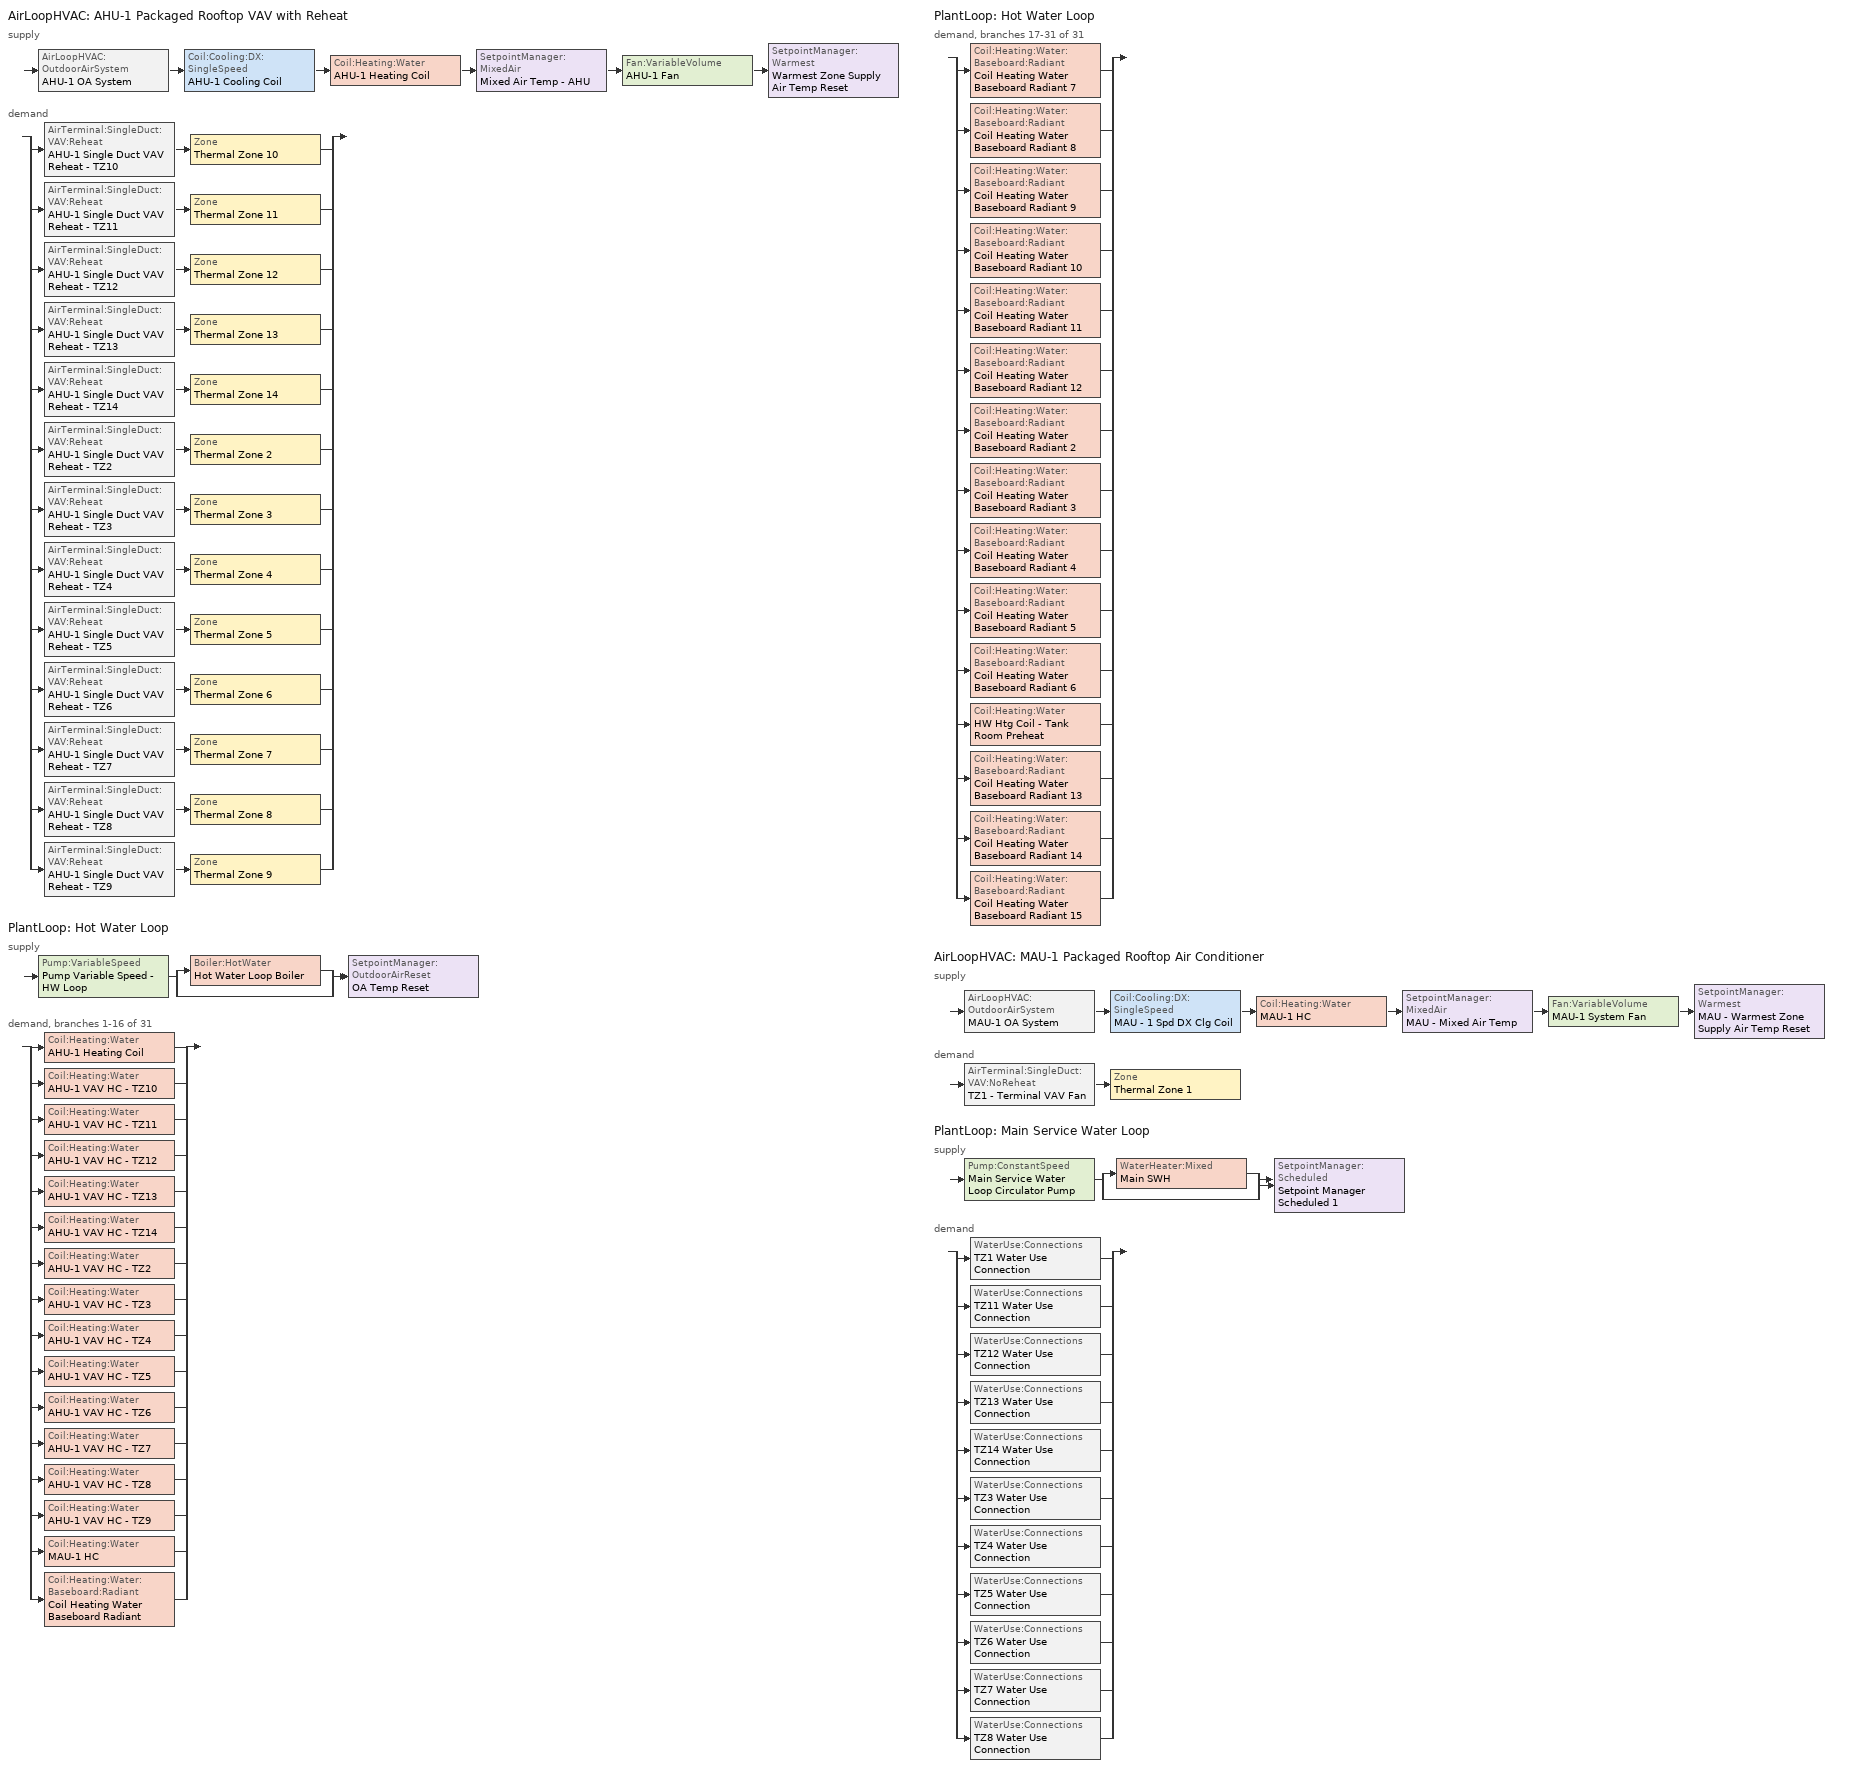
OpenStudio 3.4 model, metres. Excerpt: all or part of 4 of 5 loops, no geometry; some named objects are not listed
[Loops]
AirLoopHVAC 'AHU-1 Packaged Rooftop VAV with Reheat'
 supply: AirLoopHVAC:OutdoorAirSystem 'AHU-1 OA System' > Coil:Cooling:DX:SingleSpeed 'AHU-1 Cooling Coil' > Coil:Heating:Water 'AHU-1 Heating Coil' > SetpointManager:MixedAir 'Mixed Air Temp - AHU' > Fan:VariableVolume 'AHU-1 Fan' > SetpointManager:Warmest 'Warmest Zone Supply Air Temp Reset'
 demand: split
  | AirTerminal:SingleDuct:VAV:Reheat 'AHU-1 Single Duct VAV Reheat - TZ10' > Zone 'Thermal Zone 10'
  | AirTerminal:SingleDuct:VAV:Reheat 'AHU-1 Single Duct VAV Reheat - TZ11' > Zone 'Thermal Zone 11'
  | AirTerminal:SingleDuct:VAV:Reheat 'AHU-1 Single Duct VAV Reheat - TZ12' > Zone 'Thermal Zone 12'
  | AirTerminal:SingleDuct:VAV:Reheat 'AHU-1 Single Duct VAV Reheat - TZ13' > Zone 'Thermal Zone 13'
  | AirTerminal:SingleDuct:VAV:Reheat 'AHU-1 Single Duct VAV Reheat - TZ14' > Zone 'Thermal Zone 14'
  | AirTerminal:SingleDuct:VAV:Reheat 'AHU-1 Single Duct VAV Reheat - TZ2' > Zone 'Thermal Zone 2'
  | AirTerminal:SingleDuct:VAV:Reheat 'AHU-1 Single Duct VAV Reheat - TZ3' > Zone 'Thermal Zone 3'
  | AirTerminal:SingleDuct:VAV:Reheat 'AHU-1 Single Duct VAV Reheat - TZ4' > Zone 'Thermal Zone 4'
  | AirTerminal:SingleDuct:VAV:Reheat 'AHU-1 Single Duct VAV Reheat - TZ5' > Zone 'Thermal Zone 5'
  | AirTerminal:SingleDuct:VAV:Reheat 'AHU-1 Single Duct VAV Reheat - TZ6' > Zone 'Thermal Zone 6'
  | AirTerminal:SingleDuct:VAV:Reheat 'AHU-1 Single Duct VAV Reheat - TZ7' > Zone 'Thermal Zone 7'
  | AirTerminal:SingleDuct:VAV:Reheat 'AHU-1 Single Duct VAV Reheat - TZ8' > Zone 'Thermal Zone 8'
  | AirTerminal:SingleDuct:VAV:Reheat 'AHU-1 Single Duct VAV Reheat - TZ9' > Zone 'Thermal Zone 9'
PlantLoop 'Hot Water Loop'
 supply: Pump:VariableSpeed 'Pump Variable Speed - HW Loop' > split
  | Boiler:HotWater 'Hot Water Loop Boiler'
  | bypass
  join > SetpointManager:OutdoorAirReset 'OA Temp Reset'
 demand, branches 1-16 of 31: split
  | Coil:Heating:Water 'AHU-1 Heating Coil'
  | Coil:Heating:Water 'AHU-1 VAV HC - TZ10'
  | Coil:Heating:Water 'AHU-1 VAV HC - TZ11'
  | Coil:Heating:Water 'AHU-1 VAV HC - TZ12'
  | Coil:Heating:Water 'AHU-1 VAV HC - TZ13'
  | Coil:Heating:Water 'AHU-1 VAV HC - TZ14'
  | Coil:Heating:Water 'AHU-1 VAV HC - TZ2'
  | Coil:Heating:Water 'AHU-1 VAV HC - TZ3'
  | Coil:Heating:Water 'AHU-1 VAV HC - TZ4'
  | Coil:Heating:Water 'AHU-1 VAV HC - TZ5'
  | Coil:Heating:Water 'AHU-1 VAV HC - TZ6'
  | Coil:Heating:Water 'AHU-1 VAV HC - TZ7'
  | Coil:Heating:Water 'AHU-1 VAV HC - TZ8'
  | Coil:Heating:Water 'AHU-1 VAV HC - TZ9'
  | Coil:Heating:Water 'MAU-1 HC'
  | Coil:Heating:Water:Baseboard:Radiant 'Coil Heating Water Baseboard Radiant'
PlantLoop 'Hot Water Loop'
 demand, branches 17-31 of 31: split
  | Coil:Heating:Water:Baseboard:Radiant 'Coil Heating Water Baseboard Radiant 7'
  | Coil:Heating:Water:Baseboard:Radiant 'Coil Heating Water Baseboard Radiant 8'
  | Coil:Heating:Water:Baseboard:Radiant 'Coil Heating Water Baseboard Radiant 9'
  | Coil:Heating:Water:Baseboard:Radiant 'Coil Heating Water Baseboard Radiant 10'
  | Coil:Heating:Water:Baseboard:Radiant 'Coil Heating Water Baseboard Radiant 11'
  | Coil:Heating:Water:Baseboard:Radiant 'Coil Heating Water Baseboard Radiant 12'
  | Coil:Heating:Water:Baseboard:Radiant 'Coil Heating Water Baseboard Radiant 2'
  | Coil:Heating:Water:Baseboard:Radiant 'Coil Heating Water Baseboard Radiant 3'
  | Coil:Heating:Water:Baseboard:Radiant 'Coil Heating Water Baseboard Radiant 4'
  | Coil:Heating:Water:Baseboard:Radiant 'Coil Heating Water Baseboard Radiant 5'
  | Coil:Heating:Water:Baseboard:Radiant 'Coil Heating Water Baseboard Radiant 6'
  | Coil:Heating:Water 'HW Htg Coil - Tank Room Preheat'
  | Coil:Heating:Water:Baseboard:Radiant 'Coil Heating Water Baseboard Radiant 13'
  | Coil:Heating:Water:Baseboard:Radiant 'Coil Heating Water Baseboard Radiant 14'
  | Coil:Heating:Water:Baseboard:Radiant 'Coil Heating Water Baseboard Radiant 15'
AirLoopHVAC 'MAU-1 Packaged Rooftop Air Conditioner'
 supply: AirLoopHVAC:OutdoorAirSystem 'MAU-1 OA System' > Coil:Cooling:DX:SingleSpeed 'MAU - 1 Spd DX Clg Coil' > Coil:Heating:Water 'MAU-1 HC' > SetpointManager:MixedAir 'MAU - Mixed Air Temp' > Fan:VariableVolume 'MAU-1 System Fan' > SetpointManager:Warmest 'MAU - Warmest Zone Supply Air Temp Reset'
 demand: AirTerminal:SingleDuct:VAV:NoReheat 'TZ1 - Terminal VAV Fan' > Zone 'Thermal Zone 1'
PlantLoop 'Main Service Water Loop'
 supply: Pump:ConstantSpeed 'Main Service Water Loop Circulator Pump' > split
  | WaterHeater:Mixed 'Main SWH'
  | bypass
  join > SetpointManager:Scheduled 'Setpoint Manager Scheduled 1'
 demand: split
  | WaterUse:Connections 'TZ1 Water Use Connection'
  | WaterUse:Connections 'TZ11 Water Use Connection'
  | WaterUse:Connections 'TZ12 Water Use Connection'
  | WaterUse:Connections 'TZ13 Water Use Connection'
  | WaterUse:Connections 'TZ14 Water Use Connection'
  | WaterUse:Connections 'TZ3 Water Use Connection'
  | WaterUse:Connections 'TZ4 Water Use Connection'
  | WaterUse:Connections 'TZ5 Water Use Connection'
  | WaterUse:Connections 'TZ6 Water Use Connection'
  | WaterUse:Connections 'TZ7 Water Use Connection'
  | WaterUse:Connections 'TZ8 Water Use Connection'
[SizingPeriod:DesignDay] Daily Dry-Bulb Temperature Range {deltaC}=7.1; Barometric Pressure {Pa}=100952; Wind Speed {m/s}=5; Wind Direction {deg}=150; Rain Indicator=No; Snow Indicator=No; Day of Month=21; Month=7; Day Type=SummerDesignDay; Daylight Saving Time Indicator=No; Dry-Bulb Temperature Range Modifier Type=DefaultMultipliers; Solar Model Indicator=ASHRAETau; ASHRAE Clear Sky Optical Depth for Beam Irradiance=0.358; ASHRAE Clear Sky Optical Depth for Diffuse Irradiance=2.374
Name | Maximum Dry-Bulb Temperature {C} | Humidity Condition Type | Wetbulb or DewPoint at Maximum Dry-Bulb {C}
5 - Cambridge Bay AP Ann Clg 1% Condns WB=>MDB | 15 | Wetbulb | 11.9
6 - Cambridge Bay AP Ann Clg 2% Condns DP=>MDB | 12.3 | Dewpoint | 8.7
[Sizing:Zone] Zone Cooling Design Supply Air Temperature Input Method=TemperatureDifference; Zone Cooling Design Supply Air Temperature {C}=13; Zone Cooling Design Supply Air Temperature Difference {deltaC}=11; Zone Heating Design Supply Air Temperature Input Method=TemperatureDifference; Zone Heating Design Supply Air Temperature {C}=43; Zone Heating Design Supply Air Temperature Difference {deltaC}=21; Zone Cooling Design Supply Air Humidity Ratio {kg-H2O/kg-air}=0.0085; Zone Heating Design Supply Air Humidity Ratio {kg-H2O/kg-air}=0.008; Cooling Design Air Flow Method=DesignDay; Heating Design Air Flow Method=DesignDay; Account for Dedicated Outdoor Air System=Yes; Dedicated Outdoor Air System Control Strategy=ColdSupplyAir; Dedicated Outdoor Air Low Setpoint Temperature for Design {C}=autosize; Dedicated Outdoor Air High Setpoint Temperature for Design {C}=autosize
Name | Zone Heating Sizing Factor | Cooling Minimum Air Flow per Zone Floor Area {m3/s-m2} | Heating Maximum Air Flow per Zone Floor Area {m3/s-m2} | Heating Maximum Air Flow {m3/s} | Cooling Minimum Air Flow {m3/s} | Cooling Design Air Flow Rate {m3/s}
Thermal Zone 1
Thermal Zone 2; Thermal Zone 3; Thermal Zone 4; Thermal Zone 6; Thermal Zone 7; Thermal Zone 8; Thermal Zone 9; Thermal Zone 11; Thermal Zone 12; Thermal Zone 13; Thermal Zone 14 | 0 | 0.000762 | 0.002032 | 0.141576
Thermal Zone 5 | 0 | 0.000762 | 0.002032 | 0.141576 | 0
Thermal Zone 10 | 0 | 0.000762 | 0.002032 | 0.141576 |  | 0
[Zone equipment]
Thermal Zone 1: TZ1 - Terminal VAV Fan, Zone HVAC Baseboard Rad Conv Water - TZ1
Thermal Zone 2: AHU-1 Single Duct VAV Reheat - TZ2, Zone HVAC Baseboard Rad Conv Water - TZ 2
Thermal Zone 3: AHU-1 Single Duct VAV Reheat - TZ3, Zone HVAC Baseboard Rad Conv Water - TZ3
Thermal Zone 4: AHU-1 Single Duct VAV Reheat - TZ4, Zone HVAC Baseboard Rad Conv Water - TZ4
Thermal Zone 5: AHU-1 Single Duct VAV Reheat - TZ5, Zone HVAC Baseboard Rad Conv Water TZ5
Thermal Zone 6: AHU-1 Single Duct VAV Reheat - TZ6, Zone HVAC Baseboard Rad Conv Water -  TZ6
Thermal Zone 7: AHU-1 Single Duct VAV Reheat - TZ7, Zone HVAC Baseboard Rad Conv Water TZ7
Thermal Zone 8: AHU-1 Single Duct VAV Reheat - TZ8, Zone HVAC Baseboard Rad Conv Water - TZ8
Thermal Zone 9: AHU-1 Single Duct VAV Reheat - TZ9, Zone HVAC Baseboard Rad Conv Water - TZ9
Thermal Zone 10: AHU-1 Single Duct VAV Reheat - TZ10, Zone HVAC Baseboard Rad Conv Water - TZ10
Thermal Zone 11: AHU-1 Single Duct VAV Reheat - TZ11, Zone HVAC Baseboard Rad Conv Water - TZ11
Thermal Zone 12: AHU-1 Single Duct VAV Reheat - TZ12, Zone HVAC Baseboard Rad Conv Water - TZ12
Thermal Zone 13: AHU-1 Single Duct VAV Reheat - TZ13, Zone HVAC Baseboard Rad Conv Water - TZ13
Thermal Zone 14: AHU-1 Single Duct VAV Reheat - TZ14, Zone HVAC Baseboard Rad Conv Water - TZ14
[AirLoopHVAC] Design Return Air Flow Fraction of Supply Air Flow=1
Name | Availability Schedule | Design Supply Air Flow Rate {m3/s}
AHU-1 Packaged Rooftop VAV with Reheat | 1 - Blended Schedule - Fans | autosize
MAU-1 Packaged Rooftop Air Conditioner | MUA Fan Schedule | 5.553
[Sizing:System] Preheat Design Temperature {C}=7; Preheat Design Humidity Ratio {kg-H2O/kg-Air}=0.008; Precool Design Temperature {C}=12.8; Precool Design Humidity Ratio {kg-H2O/kg-Air}=0.008; Central Cooling Design Supply Air Temperature {C}=12.8; Central Cooling Design Supply Air Humidity Ratio {kg-H2O/kg-Air}=0.0085; Zone Maximum Outdoor Air Fraction=1; Cooling Fraction of Autosized Cooling Supply Air Flow Rate=1; Heating Fraction of Autosized Heating Supply Air Flow Rate=1; Heating Fraction of Autosized Cooling Supply Air Flow Rate=1; Cooling Design Capacity Method=CoolingDesignCapacity; Cooling Design Capacity {W}=autosize; Fraction of Autosized Cooling Design Capacity=1; Heating Design Capacity Method=HeatingDesignCapacity; Heating Design Capacity {W}=autosize; Fraction of Autosized Heating Design Capacity=1; Occupant Diversity=autosize
Name | Type of Load to Size On | Central Heating Maximum System Air Flow Ratio | Central Heating Design Supply Air Temperature {C} | 100% Outdoor Air in Cooling | 100% Outdoor Air in Heating | Cooling Supply Air Flow Rate Per Floor Area {m3/s-m2} | Cooling Supply Air Flow Rate Per Unit Cooling Capacity {m3/s-W} | Heating Supply Air Flow Rate Per Floor Area {m3/s-m2} | Heating Supply Air Flow Rate Per Unit Heating Capacity {m3/s-W} | Cooling Design Capacity Per Floor Area {W/m2} | Heating Design Capacity Per Floor Area {W/m2} | Central Cooling Capacity Control Method | Design Outdoor Air Flow Rate {m3/s} | Sizing Option | Central Heating Design Supply Air Humidity Ratio {kg-H2O/kg-Air} | Cooling Design Air Flow Method | Cooling Design Air Flow Rate {m3/s} | Heating Design Air Flow Method | Heating Design Air Flow Rate {m3/s} | System Outdoor Air Method
AHU-1 Packaged Rooftop VAV with Reheat | Total | Autosize | 12.8 | No | No | 0 | 0 | 0 | 0 | 0 | 0 | VT
MAU-1 Packaged Rooftop Air Conditioner | VentilationRequirement | 1 | 40 | Yes | Yes | 0.00996765 | 3.94755e-05 | 0.00996765 | 3.15882e-05 | 234.7 | 157 | Bypass | 5.553 | NonCoincident | 0.008 | Flow/System | 5.553 | Flow/System | 5.553 | ZoneSum
[Fan:VariableVolume] Fan Power Minimum Flow Rate Input Method=Fraction; Fan Power Minimum Flow Fraction=0.25; Fan Power Minimum Air Flow Rate {m3/s}=0; Motor Efficiency=0.93; Motor In Airstream Fraction=1; Fan Power Coefficient 1=0.0407599; Fan Power Coefficient 2=0.088045; Fan Power Coefficient 3=-0.0729261; Fan Power Coefficient 4=0.94374; Fan Power Coefficient 5=0
Name | Availability Schedule | Fan Total Efficiency | Pressure Rise {Pa} | Maximum Flow Rate {m3/s} | Fan Efficiency
AHU-1 Fan | Always On Discrete | 0.7 | 2530 | 3.1
MAU-1 System Fan | Always On Discrete hvac_library |  | 1028 | 5.553 | 0.7
[Coil:Heating:Water] Availability Schedule=Always On; Performance Input Method=NominalCapacity
Name | Rated Capacity {W}
AHU-1 Heating Coil; MAU-1 HC | Autosize
AHU-1 VAV HC - TZ10 | 24800
AHU-1 VAV HC - TZ11; AHU-1 VAV HC - TZ12; AHU-1 VAV HC - TZ13; AHU-1 VAV HC - TZ14; AHU-1 VAV HC - TZ2; AHU-1 VAV HC - TZ3; AHU-1 VAV HC - TZ4; AHU-1 VAV HC - TZ5; AHU-1 VAV HC - TZ6; AHU-1 VAV HC - TZ7; AHU-1 VAV HC - TZ8; AHU-1 VAV HC - TZ9; HW Htg Coil - Tank Room Preheat
[Controller:OutdoorAir] Minimum Outdoor Air Flow Rate {m3/s}=Autosize; Maximum Outdoor Air Flow Rate {m3/s}=Autosize; Economizer Control Type=DifferentialEnthalpy; Economizer Control Action Type=ModulateFlow; Economizer Maximum Limit Dry-Bulb Temperature {C}=28; Economizer Maximum Limit Enthalpy {J/kg}=0; Economizer Minimum Limit Dry-Bulb Temperature {C}=-100; Lockout Type=NoLockout; Minimum Limit Type=FixedMinimum; High Humidity Control=No; Heat Recovery Bypass Control Type=BypassWhenOAFlowGreaterThanMinimum
Name | Minimum Outdoor Air Schedule | Controller Mechanical Ventilation | Minimum Fraction of Outdoor Air Schedule
AHU-1 Controller Outdoor Air | 1 - Blended Schedule - OA | Controller Mechanical Ventilation 2
MAU-1 Controller Outdoor Air |  | Controller Mechanical Ventilation 3 | MUA Fan Schedule
[Controller:MechanicalVentilation] Availability Schedule=Always On Discrete
Controller Mechanical Ventilation 2; Controller Mechanical Ventilation 3
[AirLoopHVAC:OutdoorAirSystem]
Name | Controller
AHU-1 OA System | AHU-1 Controller Outdoor Air
MAU-1 OA System | MAU-1 Controller Outdoor Air
[PlantLoop] Glycol Concentration=0; Plant Loop Volume {m3}=Autocalculate; Load Distribution Scheme=Optimal
Name | Fluid Type | Maximum Loop Temperature {C} | Minimum Loop Temperature {C}
Hot Water Loop | Water
Main Service Water Loop |  | 60 | 0
[Sizing:Plant] Loop Type=Heating; Sizing Option=NonCoincident; Zone Timesteps in Averaging Window=1; Coincident Sizing Factor Mode=None
Name | Design Loop Exit Temperature {C} | Loop Design Temperature Difference {deltaC}
Hot Water Loop | 82 | 11
Main Service Water Loop | 60 | 5
[Pump:VariableSpeed]
Pump Variable Speed - HW Loop: Rated Flow Rate {m3/s}=Autosize; Rated Pump Head {Pa}=48530; Coefficient 1 of the Part Load Performance Curve=0.0266; Coefficient 2 of the Part Load Performance Curve=-0.008; Coefficient 3 of the Part Load Performance Curve=0.0107; Pump Control Type=Continuous; Skin Loss Radiative Fraction=0.5; Design Power Sizing Method=PowerPerFlowPerPressure; Design Electric Power per Unit Flow Rate {W/(m3/s)}=348701.1; Design Shaft Power per Unit Flow Rate per Unit Head {W-s/m3-Pa}=1.28205; Design Minimum Flow Rate Fraction=0
[Boiler:HotWater]
Hot Water Loop Boiler: Fuel Type=FuelOilNo2; Nominal Thermal Efficiency=0.715; Efficiency Curve Temperature Evaluation Variable=LeavingBoiler; Normalized Boiler Efficiency Curve=Boiler Efficiency; Water Outlet Upper Temperature Limit {C}=99; Boiler Flow Mode=LeavingSetpointModulated; Parasitic Electric Load {W}=600; Sizing Factor=1
[Controller:WaterCoil] Action=Normal
Name | Water Coil
Controller Water Coil 1 | AHU-1 Heating Coil
Controller Water Coil 7 | MAU-1 HC
Controller Water Coil 2 | HW Htg Coil - Tank Room Preheat
[AirTerminal:SingleDuct:VAV:Reheat] Availability Schedule=Always On Discrete; Maximum Air Flow Rate {m3/s}=AutoSize; Zone Minimum Air Flow Input Method=Constant; Constant Minimum Air Flow Fraction=Autosize; Fixed Minimum Air Flow Rate {m3/s}=Autosize; Maximum Hot Water or Steam Flow Rate {m3/s}=AutoSize; Minimum Hot Water or Steam Flow Rate {m3/s}=0; Convergence Tolerance=0.001; Damper Heating Action=Reverse; Maximum Flow per Zone Floor Area During Reheat {m3/s-m2}=AutoSize; Maximum Flow Fraction During Reheat=AutoSize; Maximum Reheat Air Temperature {C}=35; Control For Outdoor Air=No
Name | Reheat Coil
AHU-1 Single Duct VAV Reheat - TZ10 | AHU-1 VAV HC - TZ10
AHU-1 Single Duct VAV Reheat - TZ11 | AHU-1 VAV HC - TZ11
AHU-1 Single Duct VAV Reheat - TZ12 | AHU-1 VAV HC - TZ12
AHU-1 Single Duct VAV Reheat - TZ13 | AHU-1 VAV HC - TZ13
AHU-1 Single Duct VAV Reheat - TZ14 | AHU-1 VAV HC - TZ14
AHU-1 Single Duct VAV Reheat - TZ2 | AHU-1 VAV HC - TZ2
AHU-1 Single Duct VAV Reheat - TZ3 | AHU-1 VAV HC - TZ3
AHU-1 Single Duct VAV Reheat - TZ4 | AHU-1 VAV HC - TZ4
AHU-1 Single Duct VAV Reheat - TZ5 | AHU-1 VAV HC - TZ5
AHU-1 Single Duct VAV Reheat - TZ6 | AHU-1 VAV HC - TZ6
AHU-1 Single Duct VAV Reheat - TZ7 | AHU-1 VAV HC - TZ7
AHU-1 Single Duct VAV Reheat - TZ8 | AHU-1 VAV HC - TZ8
AHU-1 Single Duct VAV Reheat - TZ9 | AHU-1 VAV HC - TZ9
[AirTerminal:SingleDuct:VAV:NoReheat]
TZ1 - Terminal VAV Fan: Availability Schedule=Always On Discrete hvac_library; Maximum Air Flow Rate {m3/s}=Autosize; Zone Minimum Air Flow Input Method=Constant; Constant Minimum Air Flow Fraction=1; Fixed Minimum Air Flow Rate {m3/s}=Autosize; Control For Outdoor Air=No
[Coil:Cooling:DX:SingleSpeed] Availability Schedule=Always On Discrete hvac_library; Rated Total Cooling Capacity {W}=Autosize; Rated Sensible Heat Ratio=Autosize; Rated COP {W/W}=3; Rated Air Flow Rate {m3/s}=Autosize; Rated Evaporator Fan Power Per Volume Flow Rate {W/(m3/s)}=773.3; Total Cooling Capacity Function of Temperature Curve=OS:Curve:Biquadratic 1; Total Cooling Capacity Function of Flow Fraction Curve=OS:Curve:Quadratic 1; Energy Input Ratio Function of Temperature Curve=OS:Curve:Biquadratic 2; Energy Input Ratio Function of Flow Fraction Curve=OS:Curve:Quadratic 2; Part Load Fraction Correlation Curve=OS:Curve:Quadratic 3; Minimum Outdoor Dry-Bulb Temperature for Compressor Operation {C}=-25; Condenser Type=AirCooled; Evaporative Condenser Effectiveness=0; Evaporative Condenser Air Flow Rate {m3/s}=Autosize; Evaporative Condenser Pump Rated Power Consumption {W}=Autosize; Crankcase Heater Capacity {W}=0; Maximum Outdoor Dry-Bulb Temperature for Crankcase Heater Operation {C}=0; Basin Heater Capacity {W/K}=0; Basin Heater Setpoint Temperature {C}=10
AHU-1 Cooling Coil; MAU - 1 Spd DX Clg Coil
[SetpointManager:Warmest] Control Variable=Temperature; Minimum Setpoint Temperature {C}=18; Maximum Setpoint Temperature {C}=24; Strategy=MaximumTemperature
Warmest Zone Supply Air Temp Reset; MAU - Warmest Zone Supply Air Temp Reset
[SetpointManager:MixedAir] Control Variable=Temperature
Mixed Air Temp - AHU; MAU - Mixed Air Temp
[WaterUse:Connections] Hot Water Supply Temperature Schedule=Hot_Water_Temperature; Cold Water Supply Temperature Schedule=Chilled_Water_Temperature
Name | Water Use Equipment Name 1
TZ11 Water Use Connection | TZ11 Water Fixture
TZ1 Water Use Connection | TZ1 Water Fixture
TZ13 Water Use Connection | TZ13 Water Fixture
TZ14 Water Use Connection | TZ14 Water Fixture
TZ3 Water Use Connection | TZ3 Water Fixture
TZ12 Water Use Connection | TZ12 Water Fixture
TZ4 Water Use Connection | THZ4 Water Fixture
TZ5 Water Use Connection | TZ5 Water Fixture
TZ6 Water Use Connection | TZ6 Water Fixture
TZ7 Water Use Connection | TZ7 Water Fixture
TZ8 Water Use Connection | TZ8 Water Fixture
[WaterUse:Equipment]
Name | Water Use Equipment Definition | Space | Flow Rate Fraction Schedule
TZ1 Water Fixture | TZ1 Water Fixture Definition | Kitchen | 8 - NECB B SWH
TZ11 Water Fixture | TZ11 Water Fixture Definition | Fitness Room | 8 - NECB B SWH
TZ12 Water Fixture | TZ12 Water Fixture Definition | Classroom 1 - Corner | 10 - NECB D SWH
TZ13 Water Fixture | TZ13 Water Fixture Definition | Classroom 2 - Multiple | 10 - NECB D SWH
TZ14 Water Fixture | TZ14 Water Fixture Definition | Multi-Purpose 2 - Corner | 9 - NECB C SWH
TZ3 Water Fixture | TZ3 Water Fixture Definition | Conference Room | 9 - NECB C SWH
THZ4 Water Fixture | TZ4 Water Fixture Definition | Enclosed Office 1 | 7 - NECB A SWH
TZ5 Water Fixture | TZ5 Water Fixture Definition | Storage | 11 - NECB E SWH
TZ6 Water Fixture | TZ6 Water Fixture Definition | Multi-Purpose 1 | 9 - NECB C SWH
TZ7 Water Fixture | TZ7 Water Fixture Definition | Enclosed Office 2 | 7 - NECB A SWH
TZ8 Water Fixture | TZ8 Water Fixture Definition | Open Office | 7 - NECB A SWH
[WaterUse:Equipment:Definition] Target Temperature Schedule=WaterUse Target Schedule; Sensible Fraction Schedule=WaterUse Sensible Fraction Schedule; Latent Fraction Schedule=WaterUse Latent Fraction Schedule
Name | Peak Flow Rate {m3/s}
TZ1 Water Fixture Definition | 5.74e-06
TZ11 Water Fixture Definition | 1.65e-06
TZ12 Water Fixture Definition | 2.12e-06
TZ13 Water Fixture Definition | 1.026e-05
TZ14 Water Fixture Definition | 3.023e-06
TZ3 Water Fixture Definition | 1.02e-06
TZ4 Water Fixture Definition | 1.24e-06
TZ5 Water Fixture Definition | 5.9e-07
TZ6 Water Fixture Definition | 7.43e-06
TZ7 Water Fixture Definition | 2.92e-06
TZ8 Water Fixture Definition | 1.2e-06
[SetpointManager:Scheduled]
Setpoint Manager Scheduled 1: Control Variable=Temperature; Schedule=SHW_Temperature_140F
[Pump:ConstantSpeed]
Main Service Water Loop Circulator Pump: Rated Flow Rate {m3/s}=autosize; Rated Pump Head {Pa}=1; Rated Power Consumption {W}=autosize; Motor Efficiency=0.9; Fraction of Motor Inefficiencies to Fluid Stream=0; Pump Control Type=Intermittent; Design Power Sizing Method=PowerPerFlowPerPressure; Design Electric Power per Unit Flow Rate {W/(m3/s)}=348701.1; Design Shaft Power per Unit Flow Rate per Unit Head {W-s/m3-Pa}=1.28205
[WaterHeater:Mixed]
Main SWH: Tank Volume {m3}=Autosize; Setpoint Temperature Schedule=SHW_Temperature_140F; Deadband Temperature Difference {deltaC}=2; Maximum Temperature Limit {C}=60; Heater Control Type=Cycle; Heater Maximum Capacity {W}=100000; Heater Minimum Capacity {W}=0; Heater Fuel Type=FuelOilNo2; Heater Thermal Efficiency=1; Off Cycle Parasitic Fuel Consumption Rate {W}=2420; Off Cycle Parasitic Fuel Type=Electricity; Off Cycle Parasitic Heat Fraction to Tank=0.8; On Cycle Parasitic Fuel Consumption Rate {W}=2420; On Cycle Parasitic Fuel Type=Electricity; Ambient Temperature Indicator=Schedule; Ambient Temperature Schedule=Water Heater Ambient Temp Schedule - 70F; Off Cycle Loss Coefficient to Ambient Temperature {W/K}=6; On Cycle Loss Coefficient to Ambient Temperature {W/K}=6; Use Side Effectiveness=1; Source Side Effectiveness=1; Use Side Design Flow Rate {m3/s}=autosize; Source Side Design Flow Rate {m3/s}=autosize; Indirect Water Heating Recovery Time {hr}=1.5; Source Side Flow Control Mode=IndirectHeatPrimarySetpoint
[WaterHeater:Sizing]
Main SWH: Design Mode=PeakDraw; Time Storage Can Meet Peak Draw {hr}=0.538503; Time for Tank Recovery {hr}=0; Nominal Tank Volume for Autosizing Plant Connections {m3}=1
[SetpointManager:OutdoorAirReset]
OA Temp Reset: Control Variable=Temperature; Setpoint at Outdoor Low Temperature {C}=82; Outdoor Low Temperature {C}=-16; Setpoint at Outdoor High Temperature {C}=60; Outdoor High Temperature {C}=0; Schedule=Hot_Water_Temperature
[ZoneHVAC:Baseboard:RadiantConvective:Water] Fraction Radiant=0.3; Fraction of Radiant Energy Incident on People=0.3
Name | Availability Schedule | Heating Coil
Zone HVAC Baseboard Rad Conv Water - TZ1 | Always On | Coil Heating Water Baseboard Radiant
Zone HVAC Baseboard Rad Conv Water - TZ3 | Always On Discrete hvac_library | Coil Heating Water Baseboard Radiant 2
Zone HVAC Baseboard Rad Conv Water - TZ4 | Always On Discrete hvac_library | Coil Heating Water Baseboard Radiant 3
Zone HVAC Baseboard Rad Conv Water -  TZ6 | Always On Discrete hvac_library | Coil Heating Water Baseboard Radiant 4
Zone HVAC Baseboard Rad Conv Water - TZ8 | Always On Discrete hvac_library | Coil Heating Water Baseboard Radiant 5
Zone HVAC Baseboard Rad Conv Water - TZ9 | Always On Discrete hvac_library | Coil Heating Water Baseboard Radiant 6
Zone HVAC Baseboard Rad Conv Water - TZ11 | Always On Discrete hvac_library | Coil Heating Water Baseboard Radiant 7
Zone HVAC Baseboard Rad Conv Water - TZ12 | Always On Discrete hvac_library | Coil Heating Water Baseboard Radiant 8
Zone HVAC Baseboard Rad Conv Water - TZ13 | Always On Discrete hvac_library | Coil Heating Water Baseboard Radiant 9
Zone HVAC Baseboard Rad Conv Water - TZ14 | Always On Discrete hvac_library | Coil Heating Water Baseboard Radiant 10
Zone HVAC Baseboard Rad Conv Water - TZ16 | Always On Discrete hvac_library | Coil Heating Water Baseboard Radiant 11
Zone HVAC Baseboard Rad Conv Water - TZ 2 | Always On Discrete hvac_library | Coil Heating Water Baseboard Radiant 12
Zone HVAC Baseboard Rad Conv Water - TZ10 | Always On | Coil Heating Water Baseboard Radiant 13
Zone HVAC Baseboard Rad Conv Water TZ5 | Always On | Coil Heating Water Baseboard Radiant 14
Zone HVAC Baseboard Rad Conv Water TZ7 | Always On | Coil Heating Water Baseboard Radiant 15
[Coil:Heating:Water:Baseboard:Radiant] Rated Average Water Temperature {C}=87.78; Rated Water Mass Flow Rate {kg/s}=0.063; Heating Design Capacity Method=HeatingDesignCapacity; Heating Design Capacity Per Floor Area {W/m2}=0; Fraction of Autosized Heating Design Capacity=1; Convergence Tolerance=0.001
Name | Heating Design Capacity {W} | Maximum Water Flow Rate {m3/s}
Coil Heating Water Baseboard Radiant | Autosize | Autosize
Coil Heating Water Baseboard Radiant 2; Coil Heating Water Baseboard Radiant 3; Coil Heating Water Baseboard Radiant 4; Coil Heating Water Baseboard Radiant 5; Coil Heating Water Baseboard Radiant 6; Coil Heating Water Baseboard Radiant 7; Coil Heating Water Baseboard Radiant 8; Coil Heating Water Baseboard Radiant 9; Coil Heating Water Baseboard Radiant 10; Coil Heating Water Baseboard Radiant 11; Coil Heating Water Baseboard Radiant 12; Coil Heating Water Baseboard Radiant 13; Coil Heating Water Baseboard Radiant 14; Coil Heating Water Baseboard Radiant 15 | autosize | autosize
[Schedule:Constant] Value=1
Always On Discrete; Always On Discrete hvac_library
[Schedule:Ruleset]
Name | Default Day Schedule | Summer Design Day Schedule | Winter Design Day Schedule
Always On | Always On Default
Hot_Water_Temperature | Hot_Water_Temperature_Default | Hot_Water_Temperature_Summer_Design_Day | Hot_Water_Temperature_Winter_Design_Day
Chilled_Water_Temperature | Chilled_Water_Temperature_Default | Chilled_Water_Temperature_Summer_Design_Day | Chilled_Water_Temperature_Winter_Design_Day
1 - Blended Schedule - Fans | Schedule Day 12
1 - Blended Schedule - OA | Schedule Day 13
7 - NECB A SWH | Schedule Day 14
8 - NECB B SWH | Schedule Day 15
9 - NECB C SWH | Schedule Day 16
10 - NECB D SWH | Schedule Day 17
11 - NECB E SWH | Schedule Day 18
WaterUse Target Schedule | WaterUse Schedule Target Day
WaterUse Sensible Fraction Schedule | WaterUse Sensible Fraction Schedule Day
WaterUse Latent Fraction Schedule | WaterUse Latent Fraction Schedule Day
SHW_Temperature_140F | SHW_Temperature_140F_Default | SHW_Temperature_140F_Summer_Design_Day | SHW_Temperature_140F_Winter_Design_Day
Water Heater Ambient Temp Schedule - 70F | Water Heater Ambient Temp Schedule - 70F_Default | Water Heater Ambient Temp Schedule - 70F_Summer_Design_Day | Water Heater Ambient Temp Schedule - 70F_Winter_Design_Day
MUA Fan Schedule | Schedule Day 23
[Schedule:Day]
Always On Default: 24, 0, 1
Hot_Water_Temperature_Default; WaterUse Schedule Target Day; SHW_Temperature_140F_Default; SHW_Temperature_140F_Summer_Design_Day; SHW_Temperature_140F_Winter_Design_Day: 24, 0, 60
Hot_Water_Temperature_Summer_Design_Day; Hot_Water_Temperature_Winter_Design_Day: 24, 0, 67
Chilled_Water_Temperature_Default: 24, 0, 5
Chilled_Water_Temperature_Summer_Design_Day; Chilled_Water_Temperature_Winter_Design_Day: 24, 0, 6.7
Schedule Day 12; Schedule Day 13; Schedule Day 14; NECB A SWH Sun; Schedule Day 15; Schedule Day 16; Schedule Day 17; Schedule Day 18: 24, 0, 0.3
NECB Blended Fans - Sat; NECB Blended Fans - Sat 1: 7, 0, 0, 24, 0, 1
NECB Blended Fans - Sun; NECB Blended Fans - Sun 1: 7, 0, 0, 22, 0, 1, 24, 0, 0
NECB Blended Fans - Mon-Fri; NECB Blended Fans - Mon-Fri 1: 6, 0, 0, 24, 0, 1
NECB A SWH Sat; NECB D SWH Sat; NECB D SWH Sun; NECB E SWH Sun; WaterUse Latent Fraction Schedule Day: 24, 0, 0.05
NECB A SWH Mon-Fri: 7, 0, 0.05, 8, 0, 0.1, 10, 0, 0.5, 16, 0, 0.9, 17, 0, 0.7, 18, 0, 0.5, 19, 0, 0.3, 22, 0, 0.2, 24, 0, 0.05
NECB B SWH Mon-Fri: 1, 0, 0.5, 9, 0, 0.05, 11, 0, 0.7, 12, 0, 0.4, 13, 0, 0.5, 15, 0, 0.6, 16, 0, 0.4, 18, 0, 0.3, 19, 0, 0.4, 20, 0, 0.5, 22, 0, 0.8, 24, 0, 0.9
NECB B SWH Sat: 1, 0, 0.6, 9, 0, 0.05, 11, 0, 0.7, 12, 0, 0.4, 13, 0, 0.5, 15, 0, 0.6, 16, 0, 0.4, 18, 0, 0.3, 19, 0, 0.4, 20, 0, 0.5, 22, 0, 0.8, 24, 0, 0.9
NECB B SWH Sun: 1, 0, 0.6, 9, 0, 0.05, 11, 0, 0.7, 12, 0, 0.4, 13, 0, 0.5, 15, 0, 0.6, 16, 0, 0.4, 18, 0, 0.3, 19, 0, 0.4, 20, 0, 0.5, 22, 0, 0.8, 24, 0, 0.5
NECB C SWH Mon-Fri: 8, 0, 0.05, 9, 0, 0.1, 10, 0, 0.2, 11, 0, 0.3, 12, 0, 0.4, 16, 0, 0.8, 17, 0, 0.6, 18, 0, 0.4, 19, 0, 0.3, 21, 0, 0.2, 24, 0, 0.05
NECB C SWH Sat: 8, 0, 0.05, 9, 0, 0.1, 10, 0, 0.2, 11, 0, 0.3, 12, 0, 0.5, 16, 0, 0.9, 17, 0, 0.7, 18, 0, 0.5, 19, 0, 0.3, 21, 0, 0.2, 24, 0, 0.05
NECB C SWH Sun: 10, 0, 0.05, 11, 0, 0.260887, 12, 0, 0.2, 13, 0, 0.4, 15, 0, 0.8, 16, 0, 0.6, 17, 0, 0.4, 18, 0, 0.3, 19, 0, 0.2, 24, 0, 0.05
NECB D SWH Mon-Fri: 8, 0, 0.05, 10, 0, 0.5, 16, 0, 0.9, 17, 0, 0.7, 18, 0, 0.3, 21, 0, 0.5, 22, 0, 0.3, 24, 0, 0.05
NECB E SWH Mon-Fri: 8, 0, 0.05, 9, 0, 0.1, 10, 0, 0.4, 12, 0, 0.5, 13, 0, 0.7, 14, 0, 0.9, 15, 0, 0.8, 16, 0, 0.7, 17, 0, 0.8, 18, 0, 0.3, 24, 0, 0.05
NECB E SWH Sat: 10, 0, 0.05, 12, 0, 0.2, 13, 0, 0.4, 16, 0, 0.2, 24, 0, 0.05
WaterUse Sensible Fraction Schedule Day: 24, 0, 0.2
Water Heater Ambient Temp Schedule - 70F_Default; Water Heater Ambient Temp Schedule - 70F_Summer_Design_Day; Water Heater Ambient Temp Schedule - 70F_Winter_Design_Day: 24, 0, 21.11
Schedule Day 23: 9, 0, 0, 14, 0, 1, 24, 0, 0
Schedule Day 26: 24, 0, 0
[Schedule:Rule]
Name | Schedule Ruleset | Rule Order | Day Schedule | Apply Sunday | Apply Saturday | Apply Monday | Apply Tuesday | Apply Wednesday | Apply Thursday | Apply Friday
Schedule Rule 154 | 1 - Blended Schedule - Fans | 0 | NECB Blended Fans - Sat | No | Yes
Schedule Rule 155 | 1 - Blended Schedule - Fans | 1 | NECB Blended Fans - Sun | Yes
Schedule Rule 156 | 1 - Blended Schedule - Fans | 2 | NECB Blended Fans - Mon-Fri |  |  | Yes | Yes | Yes | Yes | Yes
Schedule Rule 157 | 1 - Blended Schedule - OA | 0 | NECB Blended Fans - Sat 1 | No | Yes
Schedule Rule 158 | 1 - Blended Schedule - OA | 1 | NECB Blended Fans - Sun 1 | Yes
Schedule Rule 159 | 1 - Blended Schedule - OA | 2 | NECB Blended Fans - Mon-Fri 1 |  |  | Yes | Yes | Yes | Yes | Yes
Schedule Rule 160 | 7 - NECB A SWH | 2 | NECB A SWH Sun | Yes
Schedule Rule 161 | 7 - NECB A SWH | 1 | NECB A SWH Sat | No | Yes
Schedule Rule 162 | 7 - NECB A SWH | 0 | NECB A SWH Mon-Fri |  |  | Yes | Yes | Yes | Yes | Yes
Schedule Rule 163 | 8 - NECB B SWH | 0 | NECB B SWH Mon-Fri |  |  | Yes | Yes | Yes | Yes | Yes
Schedule Rule 164 | 8 - NECB B SWH | 1 | NECB B SWH Sat | No | Yes
Schedule Rule 165 | 8 - NECB B SWH | 2 | NECB B SWH Sun | Yes
Schedule Rule 166 | 9 - NECB C SWH | 0 | NECB C SWH Mon-Fri |  |  | Yes | Yes | Yes | Yes | Yes
Schedule Rule 167 | 9 - NECB C SWH | 1 | NECB C SWH Sat | No | Yes
Schedule Rule 168 | 9 - NECB C SWH | 2 | NECB C SWH Sun | Yes
Schedule Rule 169 | 10 - NECB D SWH | 0 | NECB D SWH Mon-Fri |  |  | Yes | Yes | Yes | Yes | Yes
Schedule Rule 170 | 10 - NECB D SWH | 1 | NECB D SWH Sat | No | Yes
Schedule Rule 171 | 10 - NECB D SWH | 2 | NECB D SWH Sun | Yes
Schedule Rule 172 | 11 - NECB E SWH | 0 | NECB E SWH Mon-Fri |  |  | Yes | Yes | Yes | Yes | Yes
Schedule Rule 173 | 11 - NECB E SWH | 1 | NECB E SWH Sat | No | Yes
Schedule Rule 174 | 11 - NECB E SWH | 2 | NECB E SWH Sun | Yes
Schedule Rule 175 | MUA Fan Schedule | 0 | Schedule Day 26 | Yes | Yes
[Curve:Biquadratic]
Name | Coefficient1 Constant | Coefficient2 x | Coefficient3 x**2 | Coefficient4 y | Coefficient5 y**2 | Coefficient6 x*y | Minimum Value of x | Maximum Value of x | Minimum Value of y | Maximum Value of y | Input Unit Type for X | Input Unit Type for Y | Output Unit Type | Minimum Value of x {BasedOnField A2} | Maximum Value of x {BasedOnField A2} | Minimum Value of y {BasedOnField A3} | Maximum Value of y {BasedOnField A3}
Boiler Efficiency | 1 | 0 | 0 | 0 | 0 | 0 | 0 | 1 | 0 | 1 | Dimensionless | Dimensionless | Dimensionless
OS:Curve:Biquadratic 1 | 0.42415 | 0.04426 | -0.00042 | 0.00333 | -8e-05 | -0.00021 |  |  |  |  |  |  |  | 17 | 22 | 13 | 46
OS:Curve:Biquadratic 2 | 1.23649 | -0.02431 | 0.00057 | -0.01434 | 0.00063 | -0.00038 |  |  |  |  |  |  |  | 17 | 22 | 13 | 46
[Curve:Quadratic]
Name | Coefficient1 Constant | Coefficient2 x | Coefficient3 x**2 | Minimum Value of x {BasedOnField A2} | Maximum Value of x {BasedOnField A2}
OS:Curve:Quadratic 1 | 0.77136 | 0.34053 | -0.11088 | 0.75918 | 1.13877
OS:Curve:Quadratic 2 | 1.2055 | -0.32953 | 0.12308 | 0.75918 | 1.13877
OS:Curve:Quadratic 3 | 0.771 | 0.229 | 0 | 0 | 1
